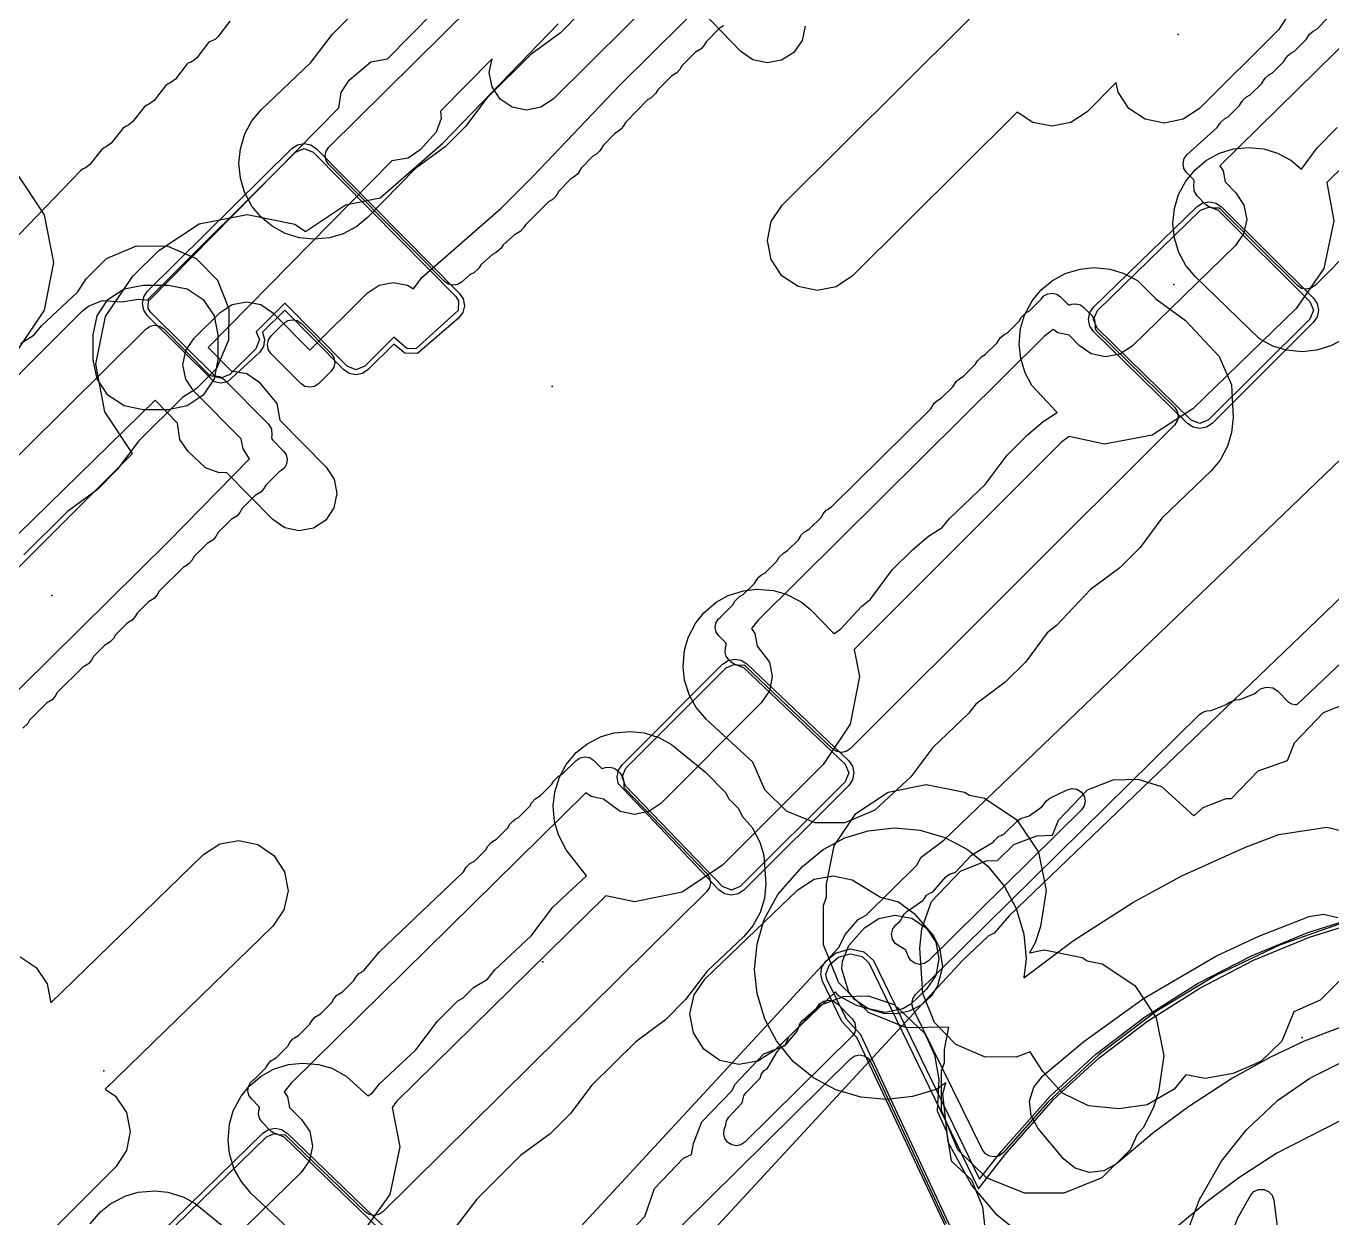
# Model space of a CAD drawing. Header units: metres. Extents: x -2677 to -840, y 169 to 1487.
# Drawn here: x -2473.7 to -2421.4, y 591.2 to 639 of the extents above; entities that cross this region are included whole.
import ezdxf

# ---------------------------------------------------------------- set-up
doc = ezdxf.new("R2010")
doc.units = ezdxf.units.M
for name, color, linetype in [('AI_GREENING_ALLOWED_ZONE', 4, 'Continuous'), ('AI_GREENING_EXCLUSIONS', 1, 'Continuous'), ('AI_GREENING_LAWN', 82, 'Continuous'), ('AI_GREENING_REJECTED', 6, 'Continuous')]:
    doc.layers.add(name, color=color, linetype=linetype)

msp = doc.modelspace()

# ---------------------------------------------------------------- linework, layer by layer
at = {"layer": 'AI_GREENING_ALLOWED_ZONE'}
msp.add_lwpolyline([(-2425.638, 589.904), (-2425.128, 591.247), (-2425.095, 591.318), (-2424.624, 592.141), (-2424.624, 592.141), (-2424.486, 592.295), (-2424.298, 592.381), (-2424.092, 592.383), (-2423.902, 592.302), (-2423.761, 592.151), (-2423.694, 591.956), (-2423.414, 589.742)], dxfattribs=at)
at = {"layer": 'AI_GREENING_EXCLUSIONS'}
for points in [[(-2423.072, 639.533), (-2423.504, 638.888), (-2426.674, 635.734), (-2427.324, 635.302), (-2428.089, 635.152), (-2428.854, 635.306), (-2429.502, 635.741), (-2429.934, 636.391), (-2430.009, 636.774), (-2431.182, 635.606), (-2431.832, 635.174), (-2432.598, 635.024), (-2433.363, 635.178), (-2433.984, 635.595), (-2440.593, 629.019), (-2441.243, 628.587), (-2442.008, 628.437), (-2442.773, 628.591), (-2443.421, 629.026), (-2443.853, 629.676), (-2444.003, 630.442), (-2443.849, 631.207), (-2443.414, 631.854), (-2428.835, 646.361)], [(-2476.466, 622.629), (-2471.481, 627.616), (-2471.236, 627.814), (-2470.692, 628.03), (-2469.902, 627.979), (-2469.245, 628.083), (-2468.793, 628.046), (-2461.198, 635.757), (-2461.099, 636.384), (-2460.778, 636.874), (-2459.913, 637.612), (-2459.252, 637.733), (-2451.894, 645.203)], [(-2476.31, 610.208), (-2468.031, 618.369), (-2464.775, 621.679), (-2465.042, 622.08), (-2465.12, 622.481), (-2467.018, 624.398), (-2467.341, 624.887), (-2467.452, 625.461), (-2467.334, 626.035), (-2467.006, 626.52), (-2465.961, 627.553), (-2465.473, 627.876), (-2464.898, 627.986), (-2464.325, 627.869), (-2463.84, 627.542), (-2462.358, 626.044), (-2460.058, 628.324), (-2459.579, 628.644), (-2459.015, 628.759), (-2458.449, 628.654), (-2458.209, 628.5), (-2457.864, 628.96), (-2454.69, 631.739), (-2453.409, 633.004), (-2449.936, 636.654), (-2446.102, 640.468)], [(-2448.165, 640.517), (-2452.605, 636.107), (-2453.093, 635.784), (-2453.668, 635.671), (-2454.241, 635.787), (-2454.727, 636.114), (-2455.05, 636.602), (-2455.162, 637.176), (-2455.052, 637.722), (-2457.113, 635.629), (-2457.098, 635.341), (-2457.292, 634.789), (-2457.935, 634.073), (-2458.419, 633.744), (-2459.072, 633.641), (-2466.444, 626.156), (-2465.517, 625.216), (-2464.891, 625.107), (-2464.406, 624.779), (-2463.68, 623.903), (-2463.569, 623.24), (-2461.709, 621.353), (-2461.388, 620.864), (-2461.277, 620.29), (-2461.396, 619.716), (-2461.724, 619.232), (-2462.213, 618.91), (-2462.788, 618.8), (-2463.361, 618.919), (-2463.846, 619.247), (-2465.705, 621.133), (-2465.993, 621.122), (-2466.542, 621.324), (-2467.248, 621.977), (-2467.57, 622.466), (-2467.664, 623.12), (-2468.57, 624.04), (-2475.925, 616.854)], [(-2418.899, 640.276), (-2425.854, 633.431), (-2425.728, 633.24), (-2425.642, 632.792), (-2425.207, 632.348), (-2424.887, 631.856), (-2424.779, 631.279), (-2424.902, 630.706), (-2425.235, 630.223), (-2429.375, 626.203), (-2429.865, 625.885), (-2430.439, 625.779), (-2431.011, 625.9), (-2431.492, 626.23), (-2431.897, 626.644), (-2432.356, 626.739), (-2432.548, 626.869), (-2432.891, 626.599), (-2444.372, 615.218), (-2444.644, 614.879), (-2444.508, 614.674), (-2444.411, 614.177), (-2443.923, 613.526), (-2443.81, 612.953), (-2443.924, 612.38), (-2444.249, 611.894), (-2448.276, 607.862), (-2448.764, 607.536), (-2449.339, 607.422), (-2449.914, 607.537), (-2450.575, 608.04), (-2451.077, 608.141), (-2451.294, 608.287), (-2463.114, 596.641), (-2463.386, 596.301), (-2463.254, 596.102), (-2463.171, 595.676), (-2462.691, 595.192), (-2462.367, 594.702), (-2462.256, 594.124), (-2462.376, 593.548), (-2462.708, 593.063), (-2464.932, 590.891)], [(-2442.491, 639.042), (-2442.613, 638.47), (-2442.946, 637.988), (-2443.437, 637.67), (-2444.013, 637.565), (-2444.585, 637.687), (-2445.067, 638.02), (-2446.987, 639.998)], [(-2477.086, 614.303), (-2469.473, 621.903), (-2470.581, 623.564), (-2470.952, 625.481), (-2470.56, 627.393), (-2469.467, 629.009), (-2468.421, 630.043), (-2466.794, 631.117), (-2464.879, 631.486), (-2462.969, 631.096), (-2462.532, 630.801), (-2460.927, 631.874), (-2459.54, 632.158), (-2457.026, 634.345), (-2452.405, 639.135)], [(-2451.5, 639.584), (-2452.31, 638.773), (-2453.498, 637.897), (-2455.259, 636.155), (-2456.123, 635.015), (-2456.934, 634.205), (-2458.121, 633.329), (-2460.043, 631.36), (-2460.473, 631.006), (-2461.02, 630.716), (-2461.573, 630.55), (-2462.185, 630.492), (-2462.775, 630.553), (-2463.345, 630.729), (-2463.872, 631.015), (-2464.328, 631.393), (-2464.682, 631.825), (-2464.981, 632.383), (-2465.147, 632.937), (-2465.206, 633.55), (-2465.147, 634.124), (-2465.147, 634.124), (-2464.965, 634.716), (-2464.682, 635.236), (-2464.309, 635.686), (-2462.322, 637.577), (-2461.452, 638.723), (-2460.641, 639.533)], [(-2416.435, 637.79), (-2421.566, 632.773), (-2421.28, 631.234), (-2421.687, 629.321), (-2422.797, 627.711), (-2426.937, 623.692), (-2428.571, 622.634), (-2430.485, 622.279), (-2431.903, 622.58), (-2432.194, 622.362), (-2440.524, 614.034), (-2440.31, 612.95), (-2440.691, 611.041), (-2441.772, 609.421), (-2445.8, 605.389), (-2447.425, 604.303), (-2449.342, 603.922), (-2450.493, 604.153), (-2458.883, 595.906), (-2459.057, 595.664), (-2458.756, 594.097), (-2459.156, 592.177), (-2460.451, 590.375)], [(-2420.862, 626.504), (-2421.399, 626.213), (-2421.974, 626.039), (-2422.559, 625.98), (-2423.177, 626.042), (-2423.728, 626.21), (-2424.26, 626.495), (-2426.838, 628.979), (-2427.219, 629.441), (-2427.501, 629.967), (-2427.676, 630.541), (-2427.735, 631.123), (-2427.676, 631.728), (-2427.509, 632.285), (-2427.219, 632.827), (-2426.851, 633.278), (-2426.388, 633.658), (-2425.866, 633.939), (-2425.304, 634.112), (-2424.7, 634.174), (-2424.086, 634.112), (-2423.541, 633.945), (-2423.003, 633.658), (-2422.576, 633.305), (-2421.957, 634.159), (-2421.147, 634.97)], [(-2473.973, 626.311), (-2473.421, 626.653), (-2473.121, 627.025), (-2471.672, 628.388), (-2471.331, 628.908), (-2470.521, 629.718), (-2469.314, 630.222), (-2468.058, 630.209), (-2466.919, 629.718), (-2466.071, 628.852), (-2465.605, 627.7), (-2465.618, 626.445), (-2466.109, 625.306), (-2466.919, 624.496), (-2467.465, 624.147), (-2469.221, 622.406), (-2470.088, 621.259), (-2470.898, 620.448), (-2472.082, 619.572), (-2473.839, 617.831)], [(-2459.04, 582.73), (-2441.152, 602.079), (-2440.871, 602.619), (-2440.365, 603.213), (-2440.04, 603.38), (-2438.01, 605.394), (-2437.843, 605.716), (-2436.922, 606.397), (-2413.69, 628.692)], [(-2459.04, 582.73), (-2441.152, 602.079), (-2440.871, 602.619), (-2440.365, 603.213), (-2440.04, 603.38), (-2438.01, 605.394), (-2437.843, 605.716), (-2436.922, 606.397), (-2413.69, 628.692)], [(-2410.918, 625.808), (-2434.313, 603.356), (-2434.911, 602.662), (-2435.155, 602.548), (-2436.183, 601.562), (-2457.52, 578.481)], [(-2410.918, 625.808), (-2434.313, 603.356), (-2434.911, 602.662), (-2435.155, 602.548), (-2436.183, 601.562), (-2457.52, 578.481)], [(-2421.017, 600.785), (-2421.828, 599.974), (-2422.893, 599.512), (-2423.366, 598.33), (-2424.211, 597.52), (-2425.32, 597.031), (-2426.448, 596.83), (-2427.224, 596.983), (-2427.683, 596.4), (-2428.77, 595.782), (-2429.905, 595.623), (-2431.118, 595.734), (-2432.173, 596.241), (-2432.953, 597.114), (-2433.466, 597.899), (-2434.022, 597.684), (-2435.291, 597.701), (-2436.441, 598.199), (-2437.296, 599.076), (-2437.766, 600.241), (-2437.895, 602.06), (-2437.895, 602.06), (-2437.814, 602.835), (-2437.426, 603.933), (-2436.265, 605.154), (-2435.235, 605.562), (-2434.78, 605.574), (-2434.122, 606.22), (-2433.191, 606.57), (-2432.569, 606.587), (-2432.329, 607.188), (-2431.168, 608.41), (-2430.138, 608.818), (-2429.144, 608.844), (-2428.195, 608.544), (-2426.901, 607.363), (-2426.529, 607.708), (-2425.598, 608.058), (-2425.382, 608.064), (-2424.324, 609.177), (-2423.14, 609.589), (-2422.864, 610.289), (-2421.703, 611.511), (-2420.674, 611.919)], [(-2462.137, 589.807), (-2464.722, 592.24), (-2465.12, 592.709), (-2465.39, 593.201), (-2465.581, 593.805), (-2465.643, 594.356), (-2465.584, 595.008), (-2465.431, 595.531), (-2465.12, 596.12), (-2464.792, 596.524), (-2464.792, 596.524), (-2464.309, 596.93), (-2463.819, 597.201), (-2463.213, 597.392), (-2462.657, 597.454), (-2462.01, 597.395), (-2461.485, 597.241), (-2460.899, 596.93), (-2460.035, 596.135), (-2459.861, 596.25), (-2459.56, 596.621), (-2458.107, 597.985), (-2457.236, 599.133), (-2456.426, 599.943), (-2456.219, 600.05), (-2455.793, 600.476), (-2455.239, 600.819), (-2454.937, 601.191), (-2453.485, 602.555), (-2452.614, 603.702), (-2451.256, 604.96), (-2452.078, 606.009), (-2452.392, 606.607), (-2452.543, 607.121), (-2452.601, 607.768), (-2452.539, 608.323), (-2452.35, 608.925), (-2452.077, 609.42), (-2451.671, 609.903), (-2451.254, 610.238), (-2450.673, 610.543), (-2450.156, 610.695), (-2449.502, 610.753), (-2448.952, 610.692), (-2448.358, 610.504), (-2447.856, 610.23), (-2446.493, 609.118), (-2445.683, 608.308), (-2445.556, 608.054), (-2445.163, 607.661), (-2445.022, 607.357), (-2444.617, 606.9), (-2444.304, 606.306), (-2444.152, 605.788), (-2444.065, 604.639), (-2444.127, 604.051), (-2444.3, 603.492), (-2444.589, 602.955), (-2444.96, 602.512), (-2446.421, 601.135), (-2447.285, 599.995), (-2448.096, 599.184), (-2449.283, 598.308), (-2451.044, 596.566), (-2451.908, 595.425), (-2452.718, 594.615), (-2453.906, 593.739), (-2455.666, 591.996), (-2456.531, 590.855)], [(-2433.271, 590.126), (-2434.792, 591.347), (-2435.821, 592.572), (-2436.76, 594.282), (-2436.973, 596.222), (-2436.847, 596.654), (-2437.238, 596.396), (-2438.182, 596.105), (-2439.227, 595.987), (-2440.258, 596.085), (-2441.258, 596.378), (-2442.161, 596.86), (-2442.973, 597.515), (-2443.645, 598.344), (-2444.111, 599.206), (-2444.42, 600.247), (-2444.519, 601.204), (-2444.42, 602.225), (-2444.133, 603.209), (-2443.592, 604.208), (-2442.598, 605.334), (-2441.764, 606.012), (-2440.893, 606.481), (-2440.893, 606.481), (-2439.959, 606.767), (-2438.901, 606.886), (-2437.883, 606.787), (-2436.888, 606.497), (-2435.98, 606.012), (-2435.159, 605.346), (-2434.496, 604.528), (-2434.025, 603.652), (-2433.721, 602.625), (-2433.622, 601.648), (-2433.721, 600.864), (-2431.725, 602.362), (-2429.347, 603.893), (-2427.386, 604.965), (-2424.825, 606.116), (-2423.486, 606.614), (-2421.559, 606.919), (-2419.662, 606.464)], [(-2473.986, 601.718), (-2473.337, 601.284), (-2472.903, 600.636), (-2472.751, 599.867), (-2466.63, 605.817), (-2465.975, 606.241), (-2465.207, 606.382), (-2464.444, 606.219), (-2463.802, 605.776), (-2463.377, 605.121), (-2463.236, 604.354), (-2463.399, 603.591), (-2463.842, 602.948), (-2470.575, 596.404), (-2470.151, 596.122), (-2469.718, 595.473), (-2469.565, 594.708), (-2469.717, 593.942), (-2470.15, 593.293), (-2476.834, 586.608)], [(-2436.834, 590.858), (-2440.422, 598.472), (-2441.016, 599.12), (-2441.796, 600.733), (-2441.865, 601.012), (-2441.817, 601.294), (-2441.66, 601.534), (-2441.268, 601.862), (-2440.683, 602.028), (-2440.134, 601.914), (-2440.134, 601.914), (-2439.754, 601.564), (-2435.503, 592.789), (-2434.634, 593.908), (-2432.665, 596.131), (-2430.828, 597.806), (-2428.873, 599.296), (-2426.753, 600.638), (-2424.581, 601.759), (-2422.321, 602.689), (-2419.984, 603.422)], [(-2436.63, 590.817), (-2440.256, 598.589), (-2440.836, 599.207), (-2441.616, 600.82), (-2441.666, 601.019), (-2441.519, 601.392), (-2441.156, 601.697), (-2440.691, 601.828), (-2440.206, 601.727), (-2439.934, 601.477), (-2439.934, 601.477), (-2435.542, 592.412), (-2434.484, 593.776), (-2432.515, 595.998), (-2430.693, 597.658), (-2428.752, 599.137), (-2426.661, 600.46), (-2424.505, 601.574), (-2422.261, 602.498), (-2419.941, 603.227)], [(-2420.683, 599.015), (-2422.468, 598.326), (-2423.851, 597.676), (-2425.35, 596.847), (-2427.116, 595.7), (-2428.494, 594.676), (-2429.999, 593.413), (-2430.512, 593.131), (-2431.093, 593.068), (-2431.655, 593.231), (-2432.112, 593.597), (-2433.141, 594.823), (-2433.422, 595.336), (-2433.486, 595.918), (-2433.323, 596.48), (-2432.956, 596.936), (-2431.312, 598.313), (-2428.921, 600.035), (-2425.987, 601.752), (-2424.294, 602.548), (-2422.274, 603.331), (-2421.696, 603.422), (-2421.127, 603.286)], [(-2449.853, 590.325), (-2448.926, 591.302), (-2448.535, 592.419), (-2447.374, 593.641), (-2447.052, 593.782), (-2446.973, 594.223), (-2446.634, 595.099), (-2445.422, 596.351), (-2445.309, 596.597), (-2444.149, 597.819), (-2443.295, 598.16), (-2443.15, 598.498), (-2441.89, 599.777), (-2440.959, 600.128), (-2439.965, 600.154), (-2438.915, 599.802), (-2437.691, 598.644), (-2437.306, 597.788), (-2437.123, 596.798), (-2437.189, 595.539), (-2436.816, 594.705), (-2436.629, 593.532), (-2435.819, 592.766), (-2435.373, 591.691), (-2435.239, 590.474)], [(-2421.054, 595.123), (-2423.569, 593.833), (-2425.087, 592.847), (-2426.324, 591.929), (-2427.748, 590.733)], [(-2471.167, 590.999), (-2470.748, 591.495), (-2470.344, 591.818), (-2469.745, 592.129), (-2469.245, 592.275), (-2468.574, 592.332), (-2468.058, 592.275), (-2467.421, 592.073), (-2466.959, 591.818), (-2465.59, 590.691)]]:
    msp.add_lwpolyline(points, dxfattribs=at)
for points in [[(-2482.607, 633.1), (-2480.984, 634.183), (-2480.381, 634.303), (-2479.346, 634.715), (-2477.27, 634.695), (-2476.333, 634.303), (-2475.73, 634.183), (-2474.107, 633.1), (-2473.024, 631.477), (-2472.643, 629.564), (-2473.024, 627.651), (-2474.107, 626.028), (-2475.73, 624.945), (-2476.333, 624.825), (-2477.368, 624.413), (-2479.444, 624.433), (-2480.381, 624.825), (-2480.984, 624.945), (-2482.607, 626.028), (-2483.69, 627.651), (-2484.071, 629.564), (-2483.69, 631.477), (-2482.607, 633.1)], [(-2458.038, 625.915), (-2458.549, 625.923), (-2458.993, 626.282), (-2460.02, 625.263), (-2460.248, 625.112), (-2460.516, 625.06), (-2460.784, 625.114), (-2461.01, 625.267), (-2463.364, 627.645), (-2464.254, 626.765), (-2464.178, 626.477), (-2464.226, 626.193), (-2464.385, 625.953), (-2465.659, 624.769), (-2465.927, 624.717), (-2466.195, 624.773), (-2468.876, 627.415), (-2469.026, 627.642), (-2469.078, 627.91), (-2469.023, 628.178), (-2468.87, 628.404), (-2463.08, 634.13), (-2462.852, 634.28), (-2462.584, 634.332), (-2462.317, 634.277), (-2462.09, 634.124), (-2456.365, 628.335), (-2456.212, 628.099), (-2456.163, 627.822), (-2456.228, 627.548), (-2456.396, 627.322), (-2458.038, 625.915)], [(-2460.161, 625.405), (-2460.515, 625.26), (-2460.868, 625.408), (-2463.363, 627.928), (-2464.517, 626.785), (-2464.378, 626.47), (-2464.526, 626.095), (-2465.571, 625.062), (-2465.926, 624.917), (-2466.117, 624.957), (-2468.734, 627.555), (-2468.841, 627.718), (-2468.838, 628.1), (-2462.94, 633.987), (-2462.585, 634.132), (-2462.233, 633.983), (-2456.508, 628.195), (-2456.398, 628.026), (-2456.41, 627.632), (-2458.108, 626.102), (-2458.473, 626.108), (-2458.995, 626.561), (-2460.161, 625.405)], [(-2426.011, 631.945), (-2425.786, 631.795), (-2422.108, 628.14), (-2421.955, 627.913), (-2421.902, 627.644), (-2421.955, 627.376), (-2422.108, 627.148), (-2426.167, 623.104), (-2426.393, 622.953), (-2426.658, 622.9), (-2426.924, 622.951), (-2427.151, 623.099), (-2430.91, 626.779), (-2431.065, 627.008), (-2431.12, 627.28), (-2431.064, 627.552), (-2430.907, 627.781), (-2426.767, 631.801), (-2426.541, 631.948), (-2426.275, 631.999), (-2426.011, 631.945)], [(-2422.249, 627.29), (-2426.309, 623.245), (-2426.659, 623.1), (-2427.011, 623.242), (-2430.77, 626.922), (-2430.92, 627.28), (-2430.768, 627.638), (-2426.628, 631.657), (-2426.276, 631.799), (-2425.927, 631.653), (-2422.249, 627.998), (-2422.102, 627.644), (-2422.249, 627.29)], [(-2446.554, 615.514), (-2446.055, 615.937), (-2445.585, 616.198), (-2444.959, 616.398), (-2444.425, 616.46), (-2443.756, 616.402), (-2443.252, 616.255), (-2442.657, 615.945), (-2442.262, 615.63), (-2441.379, 614.725), (-2441.313, 614.684), (-2441.064, 614.862), (-2440.235, 615.768), (-2439.865, 616.061), (-2438.982, 617.241), (-2438.172, 618.051), (-2437.542, 618.588), (-2436.998, 618.928), (-2436.705, 619.297), (-2435.268, 620.657), (-2434.386, 621.836), (-2433.575, 622.647), (-2432.945, 623.183), (-2432.386, 623.539), (-2433.391, 624.625), (-2433.664, 625.129), (-2433.844, 625.708), (-2433.906, 626.284), (-2433.848, 626.911), (-2433.687, 627.452), (-2433.383, 628.022), (-2433.038, 628.445), (-2432.572, 628.833), (-2432.059, 629.113), (-2431.461, 629.298), (-2430.895, 629.357), (-2430.273, 629.298), (-2429.734, 629.137), (-2429.162, 628.833), (-2428.425, 628.108), (-2427.227, 627.232), (-2425.88, 625.792), (-2425.389, 624.653), (-2425.323, 623.337), (-2425.382, 622.747), (-2425.551, 622.189), (-2425.847, 621.636), (-2426.205, 621.205), (-2428.181, 619.302), (-2429.057, 618.129), (-2429.868, 617.318), (-2431.041, 616.442), (-2432.414, 614.997), (-2432.777, 614.706), (-2433.654, 613.533), (-2434.464, 612.723), (-2435.638, 611.846), (-2435.929, 611.483), (-2437.374, 610.11), (-2438.25, 608.937), (-2439.697, 607.596), (-2440.904, 607.092), (-2442.092, 607.092), (-2443.243, 607.559), (-2444.109, 608.407), (-2444.589, 609.521), (-2446.452, 611.231), (-2446.865, 611.716), (-2447.13, 612.198), (-2447.327, 612.812), (-2447.388, 613.339), (-2447.33, 614.015), (-2447.184, 614.516), (-2446.874, 615.113), (-2446.554, 615.514)], [(-2466.636, 624.242), (-2467.285, 623.808), (-2468.05, 623.656), (-2469.05, 623.656), (-2469.815, 623.808), (-2470.464, 624.242), (-2470.898, 624.891), (-2471.05, 625.656), (-2471.05, 626.656), (-2470.898, 627.421), (-2470.464, 628.07), (-2469.815, 628.504), (-2469.05, 628.656), (-2468.05, 628.656), (-2467.285, 628.504), (-2466.636, 628.07), (-2466.202, 627.421), (-2466.05, 626.656), (-2466.05, 625.656), (-2466.202, 624.891), (-2466.636, 624.242)], [(-2445.055, 613.606), (-2444.828, 613.462), (-2440.753, 609.589), (-2440.594, 609.362), (-2440.535, 609.09), (-2440.587, 608.817), (-2440.741, 608.586), (-2444.953, 604.39), (-2445.183, 604.238), (-2445.454, 604.186), (-2445.724, 604.244), (-2445.951, 604.401), (-2449.988, 608.663), (-2450.037, 608.928), (-2449.983, 609.193), (-2449.833, 609.417), (-2445.805, 613.449), (-2445.582, 613.599), (-2445.319, 613.654), (-2445.055, 613.606)], [(-2445.094, 604.532), (-2445.452, 604.386), (-2445.807, 604.539), (-2449.697, 608.575), (-2449.837, 608.927), (-2449.691, 609.276), (-2445.664, 613.308), (-2445.317, 613.454), (-2444.966, 613.317), (-2440.891, 609.444), (-2440.735, 609.088), (-2440.882, 608.727), (-2445.094, 604.532)], [(-2441.754, 602.195), (-2441.754, 603.778), (-2441.63, 604.114), (-2441.63, 604.627), (-2441.326, 606.158), (-2440.459, 607.456), (-2439.161, 608.323), (-2437.63, 608.627), (-2436.099, 608.323), (-2435.9, 608.19), (-2435.297, 608.07), (-2434, 607.203), (-2433.133, 605.905), (-2432.828, 604.374), (-2433.049, 602.933), (-2433.262, 602.278), (-2433.492, 601.874), (-2432.903, 601.992), (-2431.372, 601.687), (-2431.173, 601.554), (-2430.57, 601.434), (-2429.272, 600.567), (-2428.405, 599.269), (-2428.101, 597.739), (-2428.322, 596.298), (-2428.534, 595.643), (-2428.926, 594.853), (-2429.175, 594.585), (-2429.447, 593.973), (-2430.592, 592.85), (-2432.114, 592.23), (-2433.697, 592.23), (-2435.219, 592.85), (-2436.364, 593.973), (-2437.026, 595.559), (-2437.026, 597.142), (-2436.903, 597.479), (-2436.903, 597.992), (-2436.722, 598.898), (-2438.425, 598.865), (-2439.947, 599.485), (-2441.134, 600.672), (-2441.754, 602.195)], [(-2437.44, 600.141), (-2437.837, 599.775), (-2438.318, 599.528), (-2438.793, 599.424), (-2439.332, 599.446), (-2440.462, 599.777), (-2441.149, 600.147), (-2441.279, 600.307), (-2443.727, 597.951), (-2444.384, 597.53), (-2445.152, 597.393), (-2445.914, 597.559), (-2446.554, 598.005), (-2446.976, 598.662), (-2447.113, 599.431), (-2446.946, 600.193), (-2446.5, 600.833), (-2442.79, 604.404), (-2442.133, 604.825), (-2441.365, 604.962), (-2440.603, 604.795), (-2439.469, 604.1), (-2438.741, 603.914), (-2438.117, 603.445), (-2437.342, 602.559), (-2437.095, 602.079), (-2436.985, 601.306), (-2437.178, 600.55), (-2437.44, 600.141)], [(-2437.253, 602.3), (-2437.122, 601.635), (-2437.255, 600.969), (-2437.63, 600.403), (-2438.254, 599.815), (-2438.577, 599.629), (-2439.276, 599.486), (-2439.946, 599.623), (-2440.507, 600), (-2440.743, 600.3), (-2441.019, 601.217), (-2440.989, 601.533), (-2440.743, 602.172), (-2440.114, 602.869), (-2439.541, 603.253), (-2438.888, 603.386), (-2438.216, 603.258), (-2437.624, 602.862), (-2437.253, 602.3)], [(-2463.495, 594.786), (-2463.27, 594.64), (-2459.451, 590.956), (-2459.293, 590.728), (-2459.236, 590.458), (-2459.289, 590.186), (-2459.442, 589.956), (-2463.771, 585.644), (-2464.003, 585.491), (-2464.277, 585.44), (-2464.549, 585.501), (-2464.776, 585.662), (-2468.586, 589.807), (-2468.632, 590.073), (-2468.574, 590.336), (-2468.421, 590.558), (-2464.245, 594.637), (-2464.021, 594.784), (-2463.758, 594.836), (-2463.495, 594.786)], [(-2459.584, 590.098), (-2463.912, 585.786), (-2464.274, 585.64), (-2464.63, 585.799), (-2468.297, 589.715), (-2468.432, 590.068), (-2468.282, 590.415), (-2464.105, 594.494), (-2463.758, 594.636), (-2463.409, 594.496), (-2459.589, 590.812), (-2459.436, 590.456), (-2459.584, 590.098)]]:
    msp.add_lwpolyline(points, close=True, dxfattribs=at)
at = {"layer": 'AI_GREENING_LAWN'}
for points in [[(-2445.766, 639.047), (-2445.923, 638.954), (-2446.464, 638.413), (-2446.546, 638.27), (-2446.669, 638.125), (-2446.737, 638.09), (-2446.734, 638.084), (-2446.891, 637.991), (-2447.432, 637.45), (-2447.514, 637.306), (-2447.637, 637.162), (-2447.705, 637.126), (-2447.702, 637.121), (-2447.859, 637.027), (-2448.4, 636.487), (-2448.479, 636.347), (-2448.667, 636.159), (-2448.81, 636.078), (-2449.703, 635.17), (-2449.796, 635.011), (-2449.801, 635.014), (-2449.835, 634.947), (-2449.978, 634.822), (-2450.121, 634.738), (-2450.591, 634.256), (-2450.683, 634.097), (-2450.688, 634.101), (-2450.723, 634.032), (-2450.866, 633.907), (-2451.009, 633.824), (-2451.479, 633.341), (-2451.57, 633.183), (-2451.576, 633.186), (-2451.611, 633.118), (-2451.754, 632.992), (-2451.896, 632.909), (-2452.366, 632.426), (-2452.458, 632.268), (-2452.464, 632.272), (-2452.499, 632.202), (-2452.645, 632.076), (-2452.783, 631.997), (-2453.713, 631.072), (-2453.79, 630.945), (-2453.922, 630.8), (-2453.996, 630.766), (-2453.993, 630.759), (-2454.155, 630.674), (-2454.604, 630.27), (-2454.69, 630.135), (-2454.89, 629.956), (-2455.034, 629.884), (-2455.501, 629.465), (-2455.588, 629.33), (-2455.788, 629.151), (-2455.931, 629.08), (-2456.273, 628.775), (-2456.435, 628.678), (-2456.622, 628.648), (-2456.806, 628.689), (-2456.962, 628.796), (-2461.599, 633.485), (-2461.706, 633.648), (-2461.743, 633.839), (-2461.704, 634.03), (-2461.595, 634.192), (-2450.151, 645.504)], [(-2465.569, 639.24), (-2466.034, 638.628), (-2466.144, 638.521), (-2466.281, 638.453), (-2466.364, 638.427), (-2466.397, 638.41), (-2466.424, 638.385), (-2466.892, 637.771), (-2466.999, 637.668), (-2467.13, 637.601), (-2467.22, 637.571), (-2467.252, 637.554), (-2467.278, 637.529), (-2467.751, 636.915), (-2467.979, 636.749), (-2468.043, 636.726), (-2468.154, 636.646), (-2468.61, 636.059), (-2468.829, 635.898), (-2468.901, 635.87), (-2469.008, 635.792), (-2469.469, 635.203), (-2469.678, 635.046), (-2469.759, 635.014), (-2469.861, 634.938), (-2470.328, 634.347), (-2470.528, 634.195), (-2470.617, 634.158), (-2470.715, 634.084), (-2471.187, 633.491), (-2471.377, 633.344), (-2471.485, 633.297), (-2471.565, 633.241), (-2474.711, 629.966)], [(-2415.582, 635.132), (-2422.037, 628.633), (-2422.199, 628.525), (-2422.39, 628.486), (-2422.582, 628.523), (-2422.744, 628.631), (-2425.841, 631.707), (-2425.882, 631.734), (-2425.93, 631.742), (-2426.054, 631.736), (-2426.26, 631.77), (-2426.434, 631.886), (-2426.768, 632.227), (-2426.89, 632.435), (-2426.9, 632.676), (-2426.879, 632.78), (-2426.881, 632.836), (-2426.91, 632.884), (-2427.186, 633.166), (-2427.295, 633.334), (-2427.329, 633.532), (-2427.283, 633.727), (-2427.164, 633.888), (-2425.959, 634.972), (-2425.852, 635.14), (-2425.847, 635.137), (-2425.816, 635.194), (-2425.671, 635.317), (-2425.527, 635.397), (-2425.063, 635.855), (-2424.969, 636.012), (-2424.963, 636.008), (-2424.927, 636.076), (-2424.782, 636.198), (-2424.637, 636.279), (-2424.174, 636.737), (-2424.079, 636.893), (-2424.073, 636.89), (-2424.037, 636.958), (-2423.892, 637.08), (-2423.748, 637.161), (-2423.284, 637.619), (-2423.19, 637.775), (-2423.184, 637.772), (-2423.148, 637.839), (-2423.003, 637.962), (-2422.858, 638.042), (-2422.395, 638.5), (-2422.3, 638.657), (-2422.294, 638.653), (-2422.258, 638.721), (-2422.113, 638.844), (-2421.969, 638.924), (-2421.505, 639.382)], [(-2480.212, 615.724), (-2468.929, 626.9), (-2468.767, 627.007), (-2468.575, 627.044), (-2468.384, 627.005), (-2468.222, 626.896), (-2466.394, 625.049), (-2466.394, 625.049), (-2466.353, 625.022), (-2466.304, 625.014), (-2466.175, 625.019), (-2465.971, 624.985), (-2465.798, 624.872), (-2464.017, 623.072), (-2463.896, 622.872), (-2463.879, 622.639), (-2463.895, 622.542), (-2463.891, 622.488), (-2463.863, 622.442), (-2463.419, 621.991), (-2463.317, 621.842), (-2463.275, 621.667), (-2463.298, 621.488), (-2463.383, 621.329), (-2463.519, 621.21), (-2463.584, 621.172), (-2464.121, 620.635), (-2464.203, 620.491), (-2464.326, 620.347), (-2464.394, 620.311), (-2464.391, 620.306), (-2464.548, 620.212), (-2465.086, 619.675), (-2465.167, 619.531), (-2465.291, 619.387), (-2465.359, 619.352), (-2465.356, 619.346), (-2465.512, 619.252), (-2466.05, 618.716), (-2466.132, 618.572), (-2466.255, 618.427), (-2466.323, 618.392), (-2466.32, 618.386), (-2466.477, 618.293), (-2467.015, 617.756), (-2467.096, 617.612), (-2467.22, 617.468), (-2467.288, 617.432), (-2467.285, 617.426), (-2467.441, 617.333), (-2468.405, 616.374), (-2468.487, 616.23), (-2468.61, 616.086), (-2468.678, 616.05), (-2468.675, 616.044), (-2468.832, 615.951), (-2469.282, 615.502), (-2469.364, 615.358), (-2469.488, 615.214), (-2469.556, 615.178), (-2469.552, 615.172), (-2469.709, 615.079), (-2470.16, 614.63), (-2470.242, 614.486), (-2470.365, 614.342), (-2470.433, 614.306), (-2470.43, 614.3), (-2470.587, 614.207), (-2471.038, 613.758), (-2471.119, 613.614), (-2471.243, 613.47), (-2471.311, 613.434), (-2471.308, 613.428), (-2471.465, 613.335), (-2472.495, 612.308), (-2472.577, 612.164), (-2472.701, 612.02), (-2472.769, 611.985), (-2472.765, 611.979), (-2472.922, 611.886), (-2473.601, 611.209), (-2473.68, 611.069), (-2473.87, 610.88)], [(-2420.795, 603.119), (-2423.468, 602.174), (-2423.492, 602.164), (-2426.02, 600.967), (-2426.042, 600.955), (-2428.435, 599.506), (-2428.456, 599.491), (-2430.695, 597.802), (-2430.714, 597.785), (-2432.757, 595.887), (-2432.775, 595.869), (-2434.55, 593.856), (-2434.705, 593.738), (-2434.893, 593.688), (-2435.086, 593.714), (-2435.255, 593.812), (-2435.373, 593.966), (-2438.157, 599.621), (-2438.208, 599.821), (-2438.173, 600.025), (-2438.059, 600.198), (-2438.059, 600.198), (-2426.675, 611.434), (-2426.539, 611.529), (-2426.38, 611.575), (-2426.202, 611.595), (-2425.597, 611.828), (-2425.468, 611.924), (-2425.218, 612.02), (-2425.058, 612.035), (-2424.478, 612.258), (-2424.38, 612.327), (-2424.364, 612.345), (-2424.218, 612.462), (-2424.039, 612.516), (-2423.956, 612.525), (-2423.735, 612.499), (-2423.547, 612.38), (-2423.103, 611.931), (-2422.978, 611.864), (-2422.833, 611.834), (-2422.778, 611.836), (-2422.73, 611.863), (-2420.963, 613.528)], [(-2448.58, 589.814), (-2440.655, 597.635), (-2440.497, 597.741), (-2440.311, 597.779), (-2440.124, 597.746), (-2439.963, 597.645), (-2439.851, 597.491), (-2436.833, 591.014)], [(-2427.275, 590.381), (-2426.67, 591.976), (-2426.636, 592.046), (-2425.832, 593.453), (-2425.79, 593.515), (-2424.8, 594.766), (-2424.75, 594.82), (-2423.598, 595.899), (-2423.541, 595.946), (-2422.249, 596.841), (-2422.186, 596.878), (-2420.778, 597.576)]]:
    msp.add_lwpolyline(points, dxfattribs=at)
for points in [[(-2444.978, 616.239), (-2444.521, 616.691), (-2444.426, 616.847), (-2444.421, 616.844), (-2444.385, 616.911), (-2444.24, 617.034), (-2444.095, 617.115), (-2443.622, 617.584), (-2443.542, 617.723), (-2443.352, 617.912), (-2443.212, 617.99), (-2442.754, 618.442), (-2442.66, 618.598), (-2442.658, 618.597), (-2442.633, 618.646), (-2442.517, 618.762), (-2442.467, 618.786), (-2442.468, 618.788), (-2442.311, 618.881), (-2441.855, 619.335), (-2441.773, 619.478), (-2441.65, 619.622), (-2441.581, 619.658), (-2441.585, 619.664), (-2441.428, 619.756), (-2437.455, 623.694), (-2437.361, 623.85), (-2437.355, 623.847), (-2437.319, 623.915), (-2437.174, 624.038), (-2437.03, 624.118), (-2436.572, 624.57), (-2436.478, 624.726), (-2436.472, 624.723), (-2436.436, 624.79), (-2436.291, 624.913), (-2436.146, 624.994), (-2435.673, 625.463), (-2435.594, 625.602), (-2435.403, 625.791), (-2435.263, 625.869), (-2434.806, 626.321), (-2434.711, 626.477), (-2434.706, 626.474), (-2434.67, 626.541), (-2434.525, 626.664), (-2434.38, 626.745), (-2433.907, 627.213), (-2433.827, 627.353), (-2433.637, 627.542), (-2433.497, 627.62), (-2433.04, 628.071), (-2433.029, 628.088), (-2432.911, 628.222), (-2432.752, 628.306), (-2432.574, 628.328), (-2432.4, 628.287), (-2432.251, 628.186), (-2431.947, 627.887), (-2431.914, 627.865), (-2431.875, 627.868), (-2431.787, 627.89), (-2431.614, 627.903), (-2431.446, 627.857), (-2431.305, 627.755), (-2430.992, 627.435), (-2430.882, 627.263), (-2430.85, 627.061), (-2430.857, 626.925), (-2430.849, 626.876), (-2430.822, 626.835), (-2427.676, 623.753), (-2427.565, 623.591), (-2427.525, 623.398), (-2427.563, 623.205), (-2427.672, 623.042), (-2440.683, 610.056), (-2440.842, 609.949), (-2441.03, 609.91), (-2441.219, 609.944), (-2441.381, 610.047), (-2444.882, 613.373), (-2444.923, 613.398), (-2444.97, 613.405), (-2445.089, 613.398), (-2445.298, 613.43), (-2445.474, 613.544), (-2445.556, 613.627), (-2445.653, 613.765), (-2445.699, 613.927), (-2445.688, 614.096), (-2445.656, 614.23), (-2445.653, 614.269), (-2445.675, 614.301), (-2445.956, 614.588), (-2446.058, 614.74), (-2446.098, 614.918), (-2446.072, 615.098), (-2445.983, 615.258), (-2445.893, 615.333), (-2445.388, 615.833), (-2445.308, 615.972), (-2445.118, 616.161), (-2444.978, 616.239)], [(-2463.409, 627.123), (-2463.246, 627.23), (-2463.055, 627.267), (-2462.864, 627.228), (-2462.702, 627.119), (-2461.502, 625.906), (-2461.394, 625.744), (-2461.357, 625.552), (-2461.396, 625.361), (-2461.506, 625.199), (-2462.011, 624.699), (-2462.174, 624.591), (-2462.365, 624.554), (-2462.557, 624.593), (-2462.718, 624.702), (-2463.919, 625.915), (-2464.026, 626.078), (-2464.064, 626.27), (-2464.024, 626.461), (-2463.915, 626.623), (-2463.409, 627.123)], [(-2463.856, 597.579), (-2463.859, 597.585), (-2463.702, 597.678), (-2463.246, 598.131), (-2463.164, 598.275), (-2463.041, 598.419), (-2462.972, 598.454), (-2462.976, 598.46), (-2462.819, 598.553), (-2462.363, 599.007), (-2462.281, 599.15), (-2462.157, 599.294), (-2462.089, 599.33), (-2462.093, 599.335), (-2461.936, 599.429), (-2461.48, 599.882), (-2461.398, 600.026), (-2461.274, 600.17), (-2461.206, 600.205), (-2461.21, 600.211), (-2461.052, 600.304), (-2460.597, 600.757), (-2460.515, 600.901), (-2460.391, 601.045), (-2460.279, 601.103), (-2460.282, 601.109), (-2460.216, 601.14), (-2460.19, 601.164), (-2459.578, 601.902), (-2459.538, 601.945), (-2456.2, 605.116), (-2456.1, 605.277), (-2456.098, 605.276), (-2456.076, 605.322), (-2455.959, 605.437), (-2455.91, 605.461), (-2455.911, 605.463), (-2455.754, 605.556), (-2455.298, 606.01), (-2455.216, 606.153), (-2455.092, 606.297), (-2455.024, 606.333), (-2455.028, 606.338), (-2454.871, 606.432), (-2454.415, 606.885), (-2454.333, 607.029), (-2454.209, 607.173), (-2454.141, 607.208), (-2454.145, 607.214), (-2453.987, 607.307), (-2453.532, 607.76), (-2453.45, 607.904), (-2453.326, 608.048), (-2453.258, 608.084), (-2453.261, 608.089), (-2453.104, 608.182), (-2452.649, 608.636), (-2452.569, 608.775), (-2452.379, 608.964), (-2452.239, 609.042), (-2451.682, 609.593), (-2451.52, 609.7), (-2451.331, 609.738), (-2451.141, 609.701), (-2450.98, 609.595), (-2450.671, 609.292), (-2450.638, 609.269), (-2450.597, 609.273), (-2450.5, 609.3), (-2450.325, 609.318), (-2450.154, 609.273), (-2450.009, 609.172), (-2449.913, 609.075), (-2449.804, 608.911), (-2449.767, 608.717), (-2449.769, 608.555), (-2449.761, 608.509), (-2449.736, 608.471), (-2446.428, 605.04), (-2446.323, 604.877), (-2446.288, 604.687), (-2446.328, 604.497), (-2446.436, 604.337), (-2459.439, 591.484), (-2459.599, 591.378), (-2459.787, 591.339), (-2459.976, 591.375), (-2460.137, 591.48), (-2463.305, 594.534), (-2463.343, 594.559), (-2463.388, 594.568), (-2463.548, 594.566), (-2463.743, 594.604), (-2463.907, 594.714), (-2464.274, 595.084), (-2464.371, 595.222), (-2464.417, 595.384), (-2464.406, 595.552), (-2464.387, 595.633), (-2464.384, 595.672), (-2464.406, 595.704), (-2464.706, 596.015), (-2464.806, 596.165), (-2464.846, 596.339), (-2464.822, 596.517), (-2464.737, 596.675), (-2464.602, 596.793), (-2464.585, 596.802), (-2464.129, 597.256), (-2464.047, 597.399), (-2463.924, 597.544), (-2463.856, 597.579)], [(-2438.408, 603.537), (-2437.775, 603.973), (-2437.749, 603.998), (-2437.712, 604.063), (-2437.704, 604.058), (-2437.625, 604.18), (-2437.442, 604.293), (-2437.394, 604.311), (-2437.362, 604.336), (-2436.842, 604.921), (-2436.706, 605.029), (-2436.541, 605.083), (-2436.512, 605.087), (-2436.474, 605.1), (-2436.442, 605.124), (-2435.825, 605.775), (-2435.714, 605.863), (-2434.947, 606.312), (-2434.916, 606.337), (-2434.89, 606.38), (-2434.74, 606.536), (-2434.607, 606.588), (-2434.61, 606.597), (-2434.537, 606.62), (-2434.506, 606.642), (-2433.96, 607.177), (-2433.826, 607.271), (-2433.668, 607.316), (-2433.618, 607.322), (-2433.505, 607.365), (-2432.996, 607.722), (-2432.913, 607.823), (-2432.91, 607.829), (-2432.813, 607.973), (-2432.672, 608.076), (-2431.977, 608.412), (-2431.783, 608.461), (-2431.586, 608.431), (-2431.416, 608.326), (-2431.301, 608.163), (-2431.259, 607.968), (-2431.296, 607.772), (-2431.407, 607.606), (-2437.538, 601.555), (-2437.705, 601.446), (-2437.901, 601.411), (-2438.094, 601.455), (-2438.256, 601.57), (-2438.36, 601.74), (-2438.435, 601.948), (-2438.456, 601.984), (-2438.487, 602.01), (-2438.772, 602.177), (-2438.767, 602.184), (-2438.874, 602.251), (-2438.991, 602.423), (-2439.027, 602.628), (-2438.977, 602.829), (-2438.85, 602.993), (-2438.688, 603.13), (-2438.614, 603.239), (-2438.598, 603.286), (-2438.523, 603.427), (-2438.408, 603.537)], [(-2445.679, 594.97), (-2445.641, 595.141), (-2445.546, 595.288), (-2445.035, 595.841), (-2445.014, 595.872), (-2445.004, 595.909), (-2444.995, 595.984), (-2444.949, 596.139), (-2444.856, 596.272), (-2444.319, 596.821), (-2444.297, 596.851), (-2444.274, 596.924), (-2444.27, 596.923), (-2444.239, 597.019), (-2444.14, 597.15), (-2444.056, 597.207), (-2444.058, 597.211), (-2443.995, 597.253), (-2443.972, 597.282), (-2443.595, 597.934), (-2443.484, 598.066), (-2443.334, 598.153), (-2443.327, 598.156), (-2443.22, 598.232), (-2442.814, 598.735), (-2442.763, 598.853), (-2442.762, 598.855), (-2442.707, 599.021), (-2442.598, 599.157), (-2442.032, 599.658), (-2441.98, 599.72), (-2441.909, 599.829), (-2441.745, 599.94), (-2441.551, 599.979), (-2441.357, 599.939), (-2441.194, 599.828), (-2440.606, 599.225), (-2440.5, 599.062), (-2440.465, 598.871), (-2440.504, 598.681), (-2440.613, 598.52), (-2444.908, 594.281), (-2445.066, 594.176), (-2445.251, 594.137), (-2445.437, 594.169), (-2445.598, 594.268), (-2445.71, 594.42), (-2445.758, 594.603), (-2445.735, 594.791), (-2445.679, 594.964), (-2445.679, 594.97)]]:
    msp.add_lwpolyline(points, close=True, dxfattribs=at)
at = {"layer": 'AI_GREENING_REJECTED'}
for p in [(-2427.53, 638.71), (-2427.7, 628.68), (-2452.64, 624.58), (-2472.71, 616.2), (-2453.02, 601.51), (-2422.55, 598.48), (-2470.62, 597.14)]:
    msp.add_point(p, dxfattribs=at)

doc.saveas('drawing.dxf')
